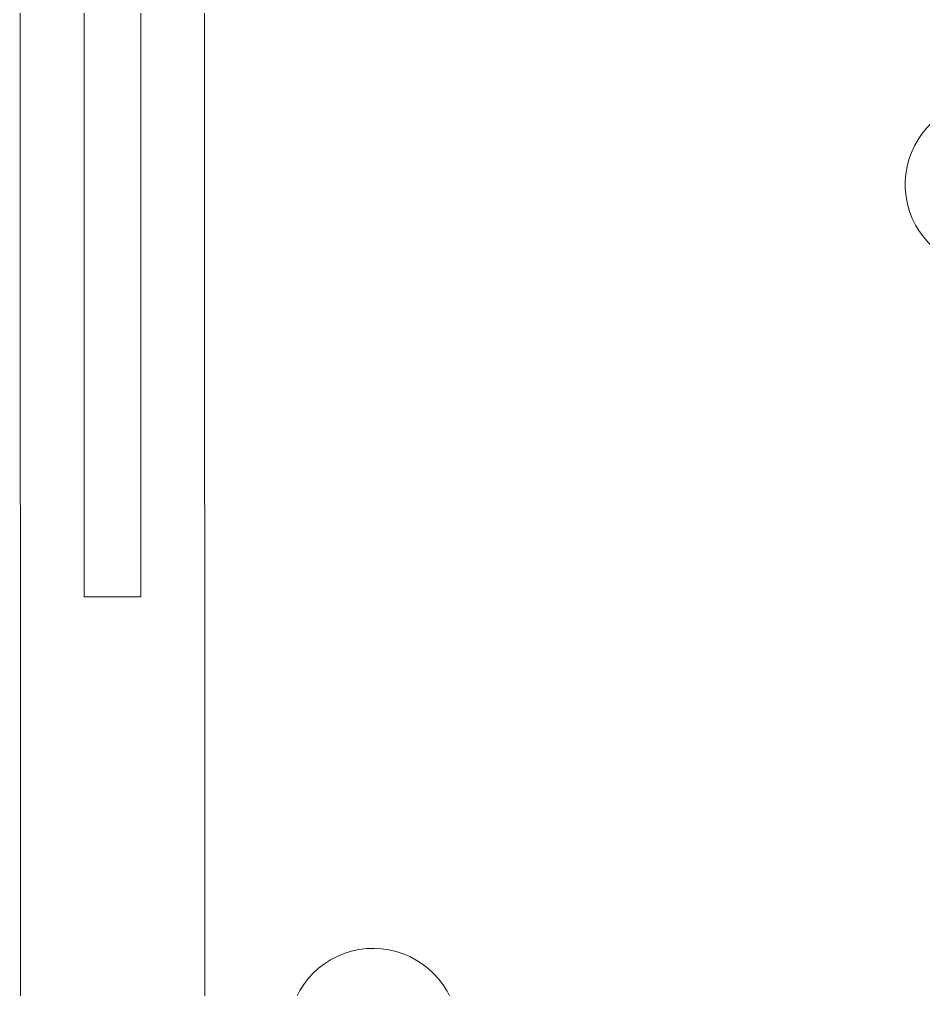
# Model space of a CAD drawing. Header units: metres. Extents: x 75097 to 220695, y -1557923 to -1361206.
# Drawn here: x 153933.2 to 154252.3, y -1411093.1 to -1410750.8 of the extents above; entities that cross this region are included whole.
import ezdxf

# ---------------------------------------------------------------- set-up
doc = ezdxf.new("R2010")
doc.units = ezdxf.units.M
doc.layers.get('0').update_dxf_attribs({"lineweight": 0})
doc.layers.add('A-100 - Copy$0$Medical Equipment and Furniture', color=8, linetype='Continuous', lineweight=0)
doc.layers.add('A-100 - Copy$0$Medical Equipment and Furniture1', color=8, linetype='Continuous', lineweight=5)

# ---------------------------------------------------------------- blocks, each defined once
blk = doc.blocks.new('A-100 - Copy$0$HF16786E-P')
at = {"layer": 'A-100 - Copy$0$Medical Equipment and Furniture1'}
for p, q in [((0, 0.4250000000000114), (-2.140000000000015, 0.4250000000000682)), ((-0.4799999999999898, 0.402499999999975), (-1.659999999999997, 0.4025000000000318)), ((-0.4799999999999613, 0.38250000000005), (-0.4799999999999898, 0.402499999999975)), ((-0.4799999999999613, 0.38250000000005), (-1.659999999999997, 0.38250000000005)), ((-0.2800000000000011, 0.3600000000000136), (-1.860000000000014, 0.3599999999999568))]:
    blk.add_line(p, q, dxfattribs=at)
for points in [[(-0.47999990959363, 0.38250000000005), (-0.4799999204217613, 0.3825000018906621), (-0.4799999310779981, 0.3825000049843652), (-0.4799999413905027, 0.3825000092812729), (-0.4799999513592468, 0.3825000144375394), (-0.4799999606404981, 0.3825000206250593), (-0.4799999690623906, 0.3825000276718811), (-0.4799999764530014, 0.382500035406224), (-0.4799999828123589, 0.3825000436563073), (-0.4799999891717732, 0.3825000550000368), (-0.4799999941561168, 0.3825000666874985), (-0.4799999975936373, 0.3825000787187491), (-0.4799999994842494, 0.3825000907499998), (-0.4799999999998761, 0.3825001031250395), (-0.4799999989686512, 0.3825001153281278), (-0.479999996562384, 0.3825001277031106), (-0.4799999926092369, 0.3825001399062558), (-0.4799999869373721, 0.382500150562521), (-0.4799999809217752, 0.3825001601875329), (-0.4799999738748681, 0.3825001687812914), (-0.4799999663123629, 0.3825001761719022), (-0.4799999577186611, 0.3825001828749919), (-0.4799999480936492, 0.3825001888906172), (-0.4799999374373556, 0.3825001938750461), (-0.47999992592176, 0.3825001983437915), (-0.4799999138904809, 0.3825002005781926), (-0.4799999015154981, 0.3825002012656569), (-0.4799998887967547, 0.3825002005781357), (-0.4799998760780113, 0.3825001983437346), (-0.4799998637030001, 0.382500194734348), (-0.4799998518436439, 0.3825001895781384), (-0.4799998408436466, 0.3825001830468864), (-0.4799998310467686, 0.3825001747968599), (-0.4799998226248761, 0.3825001665468903), (-0.4799998154061313, 0.3825001565781463), (-0.4799998092186399, 0.3825001455781489), (-0.479999804406134, 0.3825001337187359), (-0.4799998007967474, 0.3825001213437531), (-0.4799997987342408, 0.3825001087968758), (-0.4799997982186426, 0.3825000962499985), (-0.479999799421762, 0.3825000842187478), (-0.4799998016561062, 0.3825000742500038), (-0.4799998049217606, 0.3825000646250487), (-0.4799998092186115, 0.3825000553437121), (-0.479999814203012, 0.3825000464062214), (-0.4799998198748767, 0.3825000383281463), (-0.4799998262342626, 0.382500030765641), (-0.4799998331092752, 0.382500024234389), (-0.479999840499886, 0.3825000183906013), (-0.4799998484061234, 0.3825000134062861), (-0.4799998568279875, 0.3825000091094353), (-0.4799998741873992, 0.3825000032656476), (-0.4799998920623807, 0.382500000343839), (-0.47999990959363, 0.38250000000005)], [(-0.4799999926092369, 0.3825000658281397), (-0.4799999950155041, 0.3825000744218983), (-0.4799999969061446, 0.3825000830156569), (-0.479999998109264, 0.3825000916093586), (-0.4799999984530245, 0.382500100203174), (-0.479999998109264, 0.3825001087968758), (-0.4799999969061446, 0.3825001173906344), (-0.4799999948436096, 0.382500125984393), (-0.4799999919217441, 0.3825001345781516), (-0.4799998068123728, 0.3825001354375104), (-0.4799998019998668, 0.3825001182499932), (-0.4799998002811208, 0.3825001008906384), (-0.4799998006248813, 0.3825000922968798), (-0.4799998019998952, 0.3825000835312267), (-0.4799998038905073, 0.3825000747656304), (-0.4799998068123728, 0.3825000658281397), (-0.4799999926092369, 0.3825000658281397)], [(-0.47999990959363, 0.3825000017187676), (-0.479999943968636, 0.3825000122031383), (-0.4799999441405021, 0.3825000142656449), (-0.4799999427655166, 0.3825000159843626), (-0.4799999448280232, 0.3825000171875104), (-0.4799999479217831, 0.3825000170156159), (-0.4799999511874091, 0.3825000170156159), (-0.4799999534217534, 0.3825000183906013), (-0.4799999470623959, 0.3825000182187637), (-0.4799999437967699, 0.3825000183906582), (-0.4799999410467706, 0.3825000195937491), (-0.4799999427655166, 0.3825000228593467), (-0.4799999455155159, 0.3825000249219102), (-0.4799999520467679, 0.3825000266406278), (-0.4799999594373787, 0.3825000271562544), (-0.4799999628748992, 0.3825000275000434), (-0.4799999661405252, 0.3825000281875077), (-0.4799999546248728, 0.3825000281875077), (-0.4799999546248728, 0.3825000299062822), (-0.4799999590936181, 0.3825000333437174), (-0.4799999640780186, 0.3825000355781185), (-0.4799999754217481, 0.382500037296893), (-0.4799999733592699, 0.3825000379843573), (-0.4799999709530027, 0.3825000378125196), (-0.4799999687186585, 0.3825000379844141), (-0.4799999668280179, 0.3825000388437729), (-0.4799999688905245, 0.3825000458906516), (-0.479999975078016, 0.3825000464062782), (-0.4799999816092679, 0.3825000465781159), (-0.4799999793748952, 0.3825000474375315), (-0.479999976796762, 0.3825000474375315), (-0.4799999712967633, 0.3825000474375315), (-0.479999971984256, 0.3825000501875024), (-0.4799999737030021, 0.382500052250009), (-0.4799999786874025, 0.3825000560312901), (-0.4799999877967593, 0.3825000560312901), (-0.4799999865936115, 0.3825000572343811), (-0.4799999848748939, 0.3825000574062756), (-0.4799999810936129, 0.3825000572343811), (-0.4799999805780146, 0.3825000586093665), (-0.4799999810936413, 0.3825000599844088), (-0.479999981781134, 0.3825000615312888), (-0.4799999816092679, 0.3825000630781119), (-0.4799999116561082, 0.3825000630781119), (-0.47999991114051, 0.3825000620469154), (-0.4799999118280027, 0.3825000610156621), (-0.4799999121717633, 0.3825000598125143), (-0.4799999111404816, 0.3825000584375289), (-0.479999812656132, 0.382500058437472), (-0.479999810937386, 0.3825000625624853), (-0.4799998080155206, 0.3825000625625421), (-0.4799998159217296, 0.3825000470937425), (-0.4799999104529888, 0.3825000453750249), (-0.4799999094217355, 0.3825000433125183), (-0.479999907874884, 0.3825000417656383), (-0.4799999058123774, 0.3825000403906529), (-0.4799999042654974, 0.3825000384999839), (-0.4799998482342573, 0.3825000379843573), (-0.4799998233123972, 0.382500037296893), (-0.4799998571717481, 0.3825000367812663), (-0.4799998582030014, 0.3825000360937452), (-0.4799998582030014, 0.3825000347187597), (-0.4799998582030014, 0.3825000331718797), (-0.4799998588905225, 0.3825000314531053), (-0.4799998563123893, 0.3825000293905987), (-0.4799998533905239, 0.3825000283594022), (-0.4799998501248695, 0.3825000280156701), (-0.4799998468592435, 0.3825000280156701), (-0.4799998398123932, 0.3825000287031344), (-0.4799998331092752, 0.3825000281875077), (-0.4799998377498866, 0.3825000269844168), (-0.4799998434217514, 0.3825000269844168), (-0.4799998489217501, 0.3825000269843599), (-0.4799998539061221, 0.382500025781269), (-0.4799998532186294, 0.3825000223437769), (-0.4799998527030027, 0.3825000183906582), (-0.4799998453123919, 0.3825000183906582), (-0.4799998473748985, 0.3825000171875104), (-0.4799998501248979, 0.3825000171875104), (-0.4799998532186294, 0.3825000171875104), (-0.4799998559686287, 0.3825000159844194), (-0.4799998563123609, 0.3825000140937505), (-0.4799998551092699, 0.3825000122031383), (-0.4799998611248952, 0.3825000092812161), (-0.4799998674842527, 0.3825000068750342), (-0.4799998807186228, 0.3825000036094366), (-0.4799998939530212, 0.3825000018906621), (-0.4799999071873629, 0.3825000017187676), (-0.47999990959363, 0.3825000017187676)], [(-0.4799999525623946, 0.3825001381874813), (-0.4799999520467679, 0.3825001405937769), (-0.4799999517030074, 0.3825001431719102), (-0.4799999872811327, 0.382500144031269), (-0.4799999525623946, 0.3825001443750011), (-0.479999950499888, 0.3825001462656132), (-0.4799999499842613, 0.3825001479843877), (-0.479999950499888, 0.3825001497031622), (-0.4799999529061267, 0.3825001497031622), (-0.4799999513592752, 0.3825001517656688), (-0.4799999523905001, 0.3825001534843864), (-0.4799999546249012, 0.3825001536562809), (-0.4799999599530054, 0.3825001534844432), (-0.4799999613280193, 0.3825001517656688), (-0.4799999632186598, 0.3825001503906833), (-0.4799999673436446, 0.3825001472969234), (-0.4799999675155107, 0.3825001488437465), (-0.4799999666561234, 0.3825001500468943), (-0.4799999657967646, 0.3825001512499853), (-0.4799999656248986, 0.3825001529687597), (-0.4799999816092395, 0.3825001534843864), (-0.4799999779998814, 0.382500154000013), (-0.4799999740467342, 0.382500154000013), (-0.4799999661405252, 0.3825001541719075), (-0.4799999635623919, 0.3825001577812372), (-0.4799999611561248, 0.3825001622499826), (-0.4799999639061241, 0.3825001632812928), (-0.4799999675155107, 0.3825001632812359), (-0.4799999754217481, 0.3825001632812928), (-0.4799999410467706, 0.3825001689531291), (-0.4799999417342633, 0.382500167406306), (-0.4799999419061578, 0.382500165171848), (-0.4799999400154888, 0.3825001646562782), (-0.479999937437384, 0.3825001651719049), (-0.479999935890504, 0.382500168609397), (-0.4799999352029829, 0.3825001708437981), (-0.4799999353748774, 0.3825001730781423), (-0.4799999661405252, 0.3825001730781423), (-0.4799999381248767, 0.3825001737656635), (-0.4799999353748774, 0.382500176687472), (-0.4799999364061307, 0.3825001792656053), (-0.4799999369217574, 0.3825001806406476), (-0.4799999369217574, 0.3825001823594221), (-0.4799999546249012, 0.3825001828749919), (-0.4799999494686347, 0.3825001839062452), (-0.479999943968636, 0.3825001839062452), (-0.4799999324529836, 0.3825001840781397), (-0.4799999312498926, 0.3825001857968573), (-0.479999932453012, 0.3825001880312584), (-0.4799999343436241, 0.3825001885468851), (-0.4799999369217574, 0.3825001885469419), (-0.4799999353749058, 0.3825001931874681), (-0.4799999142342699, 0.3825001983437346), (-0.4799999034061102, 0.3825001997187769), (-0.4799998924061413, 0.3825001995469393), (-0.4799998894842474, 0.382500197828108), (-0.4799998860467554, 0.3825001973124813), (-0.4799998826092633, 0.382500196625017), (-0.4799998802030245, 0.3825001938749892), (-0.4799998630155073, 0.3825001926718983), (-0.4799998796873695, 0.3825001914687505), (-0.4799998762498774, 0.3825001880312584), (-0.4799998722967587, 0.3825001856250196), (-0.4799998679998794, 0.3825001842499773), (-0.4799998633592679, 0.382500183562513), (-0.4799998441092441, 0.3825001828749919), (-0.4799998654217461, 0.3825001828749919), (-0.4799998645623589, 0.3825001804687531), (-0.4799998659373728, 0.3825001799531265), (-0.47999986679676, 0.38250017892193), (-0.4799998686873721, 0.382500176687472), (-0.4799998722967302, 0.3825001775468877), (-0.479999873328012, 0.3825001804687531), (-0.4799998760779829, 0.3825001828749919), (-0.4799998779686234, 0.3825001816719009), (-0.4799998774530252, 0.3825001794375567), (-0.4799998762498774, 0.3825001773749932), (-0.4799998741873992, 0.3825001756562756), (-0.4799998716092375, 0.3825001742812901), (-0.4799998429061247, 0.3825001737656635), (-0.4799998331092468, 0.3825001737656635), (-0.4799998681717454, 0.3825001701562769), (-0.4799998686873721, 0.3825001686093401), (-0.4799998676561188, 0.3825001663750527), (-0.4799998654217745, 0.3825001644843837), (-0.4799998233123972, 0.3825001632812359), (-0.4799998637030001, 0.3825001632812359), (-0.4799998657655067, 0.3825001600156384), (-0.4799998678280133, 0.3825001603593705), (-0.4799998704061466, 0.3825001612187293), (-0.4799998704061466, 0.3825001627656093), (-0.4799998762498774, 0.3825001632812359), (-0.4799998826092633, 0.3825001632812359), (-0.4799998841561148, 0.3825001619063073), (-0.4799998858748893, 0.3825001588124906), (-0.4799998841561433, 0.3825001553750553), (-0.4799998171248774, 0.3825001541719075), (-0.4799998681717739, 0.3825001526250276), (-0.4799998654217745, 0.3825001497031053), (-0.4799998666248939, 0.3825001455781489), (-0.479999810937386, 0.3825001443750011), (-0.4799998657655067, 0.3825001428281212), (-0.4799998671405206, 0.3825001407656146), (-0.4799998674842527, 0.3825001381875381), (-0.4799998710936393, 0.3825001381874813), (-0.4799998719529981, 0.3825001404218824), (-0.4799998728123853, 0.3825001431718533), (-0.4799998793436089, 0.38250014368748), (-0.479999886562382, 0.382500144031269), (-0.4799998870780087, 0.3825001381875381), (-0.4799999525623946, 0.3825001381874813)], [(-0.4799999558280206, 0.3825001553750553), (-0.4799999556561261, 0.382500155890682), (-0.47999995548426, 0.3825001562344141), (-0.4799999544530067, 0.3825001567499839), (-0.4799999534217534, 0.3825001570937161), (-0.4799999525623946, 0.3825001576093428), (-0.4799999520467679, 0.3825001570937729), (-0.4799999517030358, 0.3825001565781463), (-0.4799999518748734, 0.3825001558906251), (-0.479999952218634, 0.3825001553749985), (-0.4799999527342607, 0.3825001550312663), (-0.4799999532498589, 0.3825001548594287), (-0.47999995393738, 0.3825001548593718), (-0.4799999546248728, 0.3825001553749985), (-0.4799999558280206, 0.3825001553750553)], [(-0.479999948953008, 0.3825001553749985), (-0.4799999482655153, 0.3825001588125474), (-0.4799999477498886, 0.3825001607031027), (-0.4799999467186069, 0.3825001622500395), (-0.4799999410467422, 0.3825001622499826), (-0.4799999410467706, 0.3825001582968639), (-0.4799999431092488, 0.3825001584687584), (-0.4799999446561287, 0.3825001570937729), (-0.4799999463748748, 0.382500155546893), (-0.479999948953008, 0.3825001553749985)], [(-0.4799999381248767, 0.3825001455781489), (-0.4799999377811446, 0.3825001483281198), (-0.4799999362342646, 0.3825001514218798), (-0.4799999336561598, 0.3825001524531331), (-0.4799999305623999, 0.3825001524531331), (-0.4799999238592534, 0.3825001526249707), (-0.4799999297029842, 0.3825001478124932), (-0.4799999333123992, 0.3825001459218811), (-0.479999937437384, 0.3825001455781489), (-0.4799999381248767, 0.3825001455781489)], [(-0.4799999345155186, 0.3825001553749985), (-0.4799999334842369, 0.3825001581250262), (-0.4799999317655192, 0.3825001612187862), (-0.4799999269530133, 0.382500162078145), (-0.4799999219686413, 0.382500162078145), (-0.4799999116561082, 0.3825001622499826), (-0.4799999113123761, 0.3825001603594274), (-0.4799999121717349, 0.3825001584688152), (-0.4799999152655232, 0.3825001553749985), (-0.4799999345155186, 0.3825001553749985)], [(-0.47999992437488, 0.3825001747969168), (-0.4799999238592534, 0.3825001756562187), (-0.4799999224842395, 0.3825001758281132), (-0.479999921109254, 0.3825001761719022), (-0.4799999202498952, 0.3825001775468877), (-0.4799999231717607, 0.3825001784062465), (-0.4799999260936261, 0.3825001778906767), (-0.4799999290155199, 0.3825001772031555), (-0.479999932453012, 0.3825001772031555), (-0.4799999329686386, 0.3825001804687531), (-0.4799999295311466, 0.3825001813281119), (-0.4799999255779994, 0.3825001809843798), (-0.4799999173280298, 0.3825001804687531), (-0.4799999161249104, 0.3825001784063033), (-0.4799999116561366, 0.3825001777187254), (-0.4799999090780034, 0.3825001772030987), (-0.4799999066717362, 0.3825001754843811), (-0.47999992437488, 0.3825001747969168)], [(-0.4799999284998648, 0.382500165515637), (-0.4799999266092527, 0.3825001677500381), (-0.4799999247186406, 0.3825001718749945), (-0.4799999087342712, 0.3825001718750514), (-0.4799999083904822, 0.3825001692968613), (-0.4799999099373906, 0.3825001662031013), (-0.4799999070155252, 0.3825001656875315), (-0.4799999083905107, 0.3825001653437425), (-0.4799999185311208, 0.3825001651719049), (-0.4799999284998648, 0.382500165515637)], [(-0.4799999152655232, 0.3825001455781489), (-0.4799999140623754, 0.3825001497031053), (-0.4799999109686439, 0.3825001500468943), (-0.4799999075311234, 0.382500150218732), (-0.4799999071873913, 0.3825001460937756), (-0.4799999109686439, 0.3825001455781489), (-0.4799999152655232, 0.3825001455781489)], [(-0.4799999104530173, 0.3825000482968903), (-0.4799999099373622, 0.3825000551718745), (-0.4799998154061313, 0.3825000556875011), (-0.4799998154061313, 0.3825000539687835), (-0.4799998160936525, 0.3825000520781145), (-0.479999817640504, 0.3825000482968903), (-0.4799999104530173, 0.3825000482968903)], [(-0.4799998939530212, 0.3825000326563099), (-0.4799998972186472, 0.3825000336875064), (-0.4799998991092309, 0.3825000342031331), (-0.4799999009998714, 0.3825000350624919), (-0.4799998956717673, 0.3825000360937452), (-0.4799998896561419, 0.382500036093802), (-0.4799998772811307, 0.3825000360937452), (-0.4799998784842501, 0.3825000343749707), (-0.4799998820936366, 0.3825000335156119), (-0.4799998858748609, 0.3825000333437174), (-0.4799998899998741, 0.3825000333437174), (-0.4799998939530212, 0.3825000326563099)], [(-0.4799998924061413, 0.3825001701562769), (-0.4799998944686479, 0.3825001718749945), (-0.4799998937811267, 0.3825001718749945), (-0.4799998927498734, 0.3825001718749945), (-0.4799998922342752, 0.3825001718750514), (-0.4799998917186485, 0.3825001715312624), (-0.4799998915467825, 0.3825001710156357), (-0.4799998915467825, 0.3825001701562769), (-0.4799998924061413, 0.3825001701562769)], [(-0.4799998870780087, 0.3825001455781489), (-0.4799998851873681, 0.3825001483281198), (-0.4799998838123827, 0.3825001517656119), (-0.4799998796873979, 0.3825001522812386), (-0.4799998752186241, 0.3825001526249707), (-0.4799998752186241, 0.3825001455780921), (-0.479999886562382, 0.3825001455781489), (-0.4799998870780087, 0.3825001455781489)]]:
    blk.add_lwpolyline(points, dxfattribs=at)
for points in [[(-0.4799999289571986, 0.3825001174589033), (-0.4799999289255368, 0.3825001178227581), (-0.4799999288306367, 0.3825001181706966), (-0.4799999286724415, 0.3825001185028896), (-0.4799999284510079, 0.3825001187876182), (-0.4799999281820817, 0.382500119040742), (-0.4799999278657197, 0.382500119230599), (-0.4799999275335267, 0.3825001193570756), (-0.4799999271697004, 0.3825001194995252), (-0.4799999268375075, 0.3825001196893254), (-0.4799999265527788, 0.3825001199423923), (-0.4799999263154859, 0.3825001202429803), (-0.4799999261256858, 0.3825001205751732), (-0.4799999259991523, 0.3825001209389711), (-0.4799999259358572, 0.3825001213186283), (-0.4799999259516881, 0.3825001216982287), (-0.4799999260307573, 0.3825001220778859), (-0.47999992617315, 0.3825001224258813), (-0.4799999263629786, 0.3825001227580742), (-0.4799999266160455, 0.3825001230428029), (-0.4799999269166051, 0.3825001232800673), (-0.4799999272646289, 0.3825001234541219), (-0.4799999276284268, 0.3825001235806553), (-0.479999928008084, 0.3825001236280627), (-0.4799999379737585, 0.3825001236281196), (-0.4799999383059514, 0.3825001236123171), (-0.4799999386223135, 0.3825001235331911), (-0.4799999389228446, 0.3825001233908552), (-0.4799999391917709, 0.3825001232168574), (-0.4799999394448662, 0.3825001229953386), (-0.4799999396346948, 0.3825001227264693), (-0.47999993979289, 0.3825001224259381), (-0.4799999398877901, 0.3825001221095476), (-0.4799999399194235, 0.3825001217773547), (-0.479999939903621, 0.3825001214451618), (-0.4799999398403543, 0.3825001211287713), (-0.4799999397137924, 0.3825001208282401), (-0.4799999395397663, 0.3825001205434546), (-0.4799999393183327, 0.3825001203061902), (-0.4799999390494349, 0.3825001201005875), (-0.4799999387646778, 0.3825001199423923), (-0.4799999384483158, 0.3825001198316613), (-0.4799999379895894, 0.382500119705071), (-0.4799999375624679, 0.3825001195310733), (-0.4799999371512058, 0.3825001192780633), (-0.4799999367873795, 0.3825001189932777), (-0.4799999364551866, 0.3825001186610848), (-0.4799999361704295, 0.3825001182814276), (-0.4799999359489959, 0.3825001178701655), (-0.4799999357749698, 0.382500117443044), (-0.4799999356484079, 0.3825001169843745), (-0.4799999356010005, 0.3825001165097319), (-0.4799999346518575, 0.3825000970530255), (-0.4799999345727883, 0.3825000957559155), (-0.4799999345411265, 0.3825000944429462), (-0.4799999345727883, 0.3825000931458362), (-0.4799999346518575, 0.3825000918328669), (-0.4799999347309836, 0.3825000909786809), (-0.479999934889122, 0.3825000901402973), (-0.4799999350947814, 0.3825000893019137), (-0.4799999353479052, 0.3825000884793326), (-0.4799999356642672, 0.3825000876726676), (-0.4799999360280651, 0.3825000868974939), (-0.4799999364551581, 0.3825000861382364), (-0.479999936913913, 0.3825000854105269), (-0.4799999374359345, 0.3825000847303954), (-0.479999937989561, 0.3825000840659527), (-0.479999938606511, 0.3825000834490879), (-0.4799999392392351, 0.3825000828796306), (-0.4799999399194235, 0.3825000823575806), (-0.4799999406312736, 0.3825000818671924), (-0.4799999413905311, 0.3825000814401278), (-0.4799999421498455, 0.3825000810604706), (-0.4799999429565958, 0.3825000807282777), (-0.479999943763346, 0.382500080443549), (-0.4799999446017296, 0.382500080222087), (-0.4799999454400847, 0.3825000800639486), (-0.4799999463101017, 0.3825000799532177), (-0.4799999471643162, 0.3825000799057534), (-0.4799999480185306, 0.3825000799056966), (-0.4799999488885476, 0.3825000799847658), (-0.4799999498692671, 0.3825000801430178), (-0.4799999508341841, 0.382500080364423), (-0.4799999517833271, 0.3825000806492085), (-0.4799999527166392, 0.3825000809972039), (-0.479999953634092, 0.382500081408466), (-0.479999954282647, 0.382500081740659), (-0.4799999548837661, 0.3825000821361186), (-0.479999955469026, 0.3825000825790426), (-0.4799999560068784, 0.3825000830694307), (-0.4799999564814357, 0.3825000836072263), (-0.4799999569243312, 0.382500084192543), (-0.4799999573039599, 0.3825000848094646), (-0.4799999576361529, 0.3825000854738505), (-0.4799999579050791, 0.3825000861540389), (-0.4799999582847363, 0.3825000873720796), (-0.4799999586169292, 0.3825000886059229), (-0.479999958885827, 0.3825000898714279), (-0.479999959107289, 0.3825000911368761), (-0.4799999592654842, 0.3825000924023243), (-0.4799999593762152, 0.3825000936836886), (-0.4799999594078486, 0.3825000949649393), (-0.4799999593920177, 0.3825000962462468), (-0.4799999593287509, 0.3825000975275543), (-0.4799999579050791, 0.3825001169843176), (-0.479999957810179, 0.3825001173798341), (-0.4799999576677862, 0.382500117743632), (-0.4799999574779861, 0.3825001180916274), (-0.4799999572407216, 0.3825001184080179), (-0.479999956955993, 0.3825001186927466), (-0.4799999566396025, 0.382500118930011), (-0.4799999562915787, 0.3825001191356705), (-0.4799999559119499, 0.3825001192780064), (-0.4799999555322927, 0.3825001193571325), (-0.4799999552001282, 0.3825001195153277), (-0.4799999549153995, 0.3825001197051279), (-0.4799999546464733, 0.3825001199423923), (-0.4799999544408138, 0.382500120227121), (-0.4799999542668445, 0.3825001205276521), (-0.4799999541402826, 0.3825001208599019), (-0.4799999540769875, 0.3825001212078405), (-0.4799999540770159, 0.3825001215716952), (-0.4799999541244517, 0.3825001219197475), (-0.4799999542193802, 0.3825001222518836), (-0.4799999543775471, 0.382500122568274), (-0.4799999545831781, 0.3825001228530027), (-0.4799999548363019, 0.3825001231061265), (-0.4799999551210306, 0.3825001233117291), (-0.4799999554373926, 0.3825001234857837), (-0.4799999557695571, 0.3825001235806553), (-0.4799999561176094, 0.3825001236439221), (-0.4799999564814357, 0.3825001236280627), (-0.4799999711926546, 0.3825001236281196), (-0.4799999715723118, 0.3825001235806553), (-0.4799999719361097, 0.3825001234699243), (-0.4799999722683026, 0.3825001233117291), (-0.4799999725846646, 0.382500123090324), (-0.4799999728535624, 0.3825001228372003), (-0.4799999730908553, 0.3825001225366123), (-0.4799999732648814, 0.3825001222044762), (-0.4799999733914149, 0.3825001218406214), (-0.4799999734546816, 0.3825001214610211), (-0.4799999734705125, 0.3825001210813639), (-0.4799999734230482, 0.3825001207016498), (-0.4799999733123173, 0.382500120337852), (-0.4799999731382911, 0.382500120005659), (-0.4799999729326601, 0.3825001196892686), (-0.4799999726637623, 0.3825001194203992), (-0.4799999723632027, 0.3825001191831348), (-0.4799999720152073, 0.3825001190090802), (-0.4799999716672119, 0.3825001188825468), (-0.4799999713349905, 0.3825001187243515), (-0.4799999710186285, 0.382500118518692), (-0.4799999707655616, 0.3825001182498227), (-0.4799999705440712, 0.3825001179492347), (-0.4799999703700735, 0.3825001176170417), (-0.4799999702751734, 0.3825001172532438), (-0.4799999702277091, 0.382500116889446), (-0.47999997024354, 0.3825001165097888), (-0.4799999711926546, 0.3825000970529686), (-0.4799999713033571, 0.3825000956926488), (-0.4799999713350189, 0.3825000943164127), (-0.479999971319188, 0.3825000929401767), (-0.4799999712242595, 0.3825000915639407), (-0.4799999710819236, 0.3825000901877615), (-0.4799999708604616, 0.3825000888273848), (-0.479999970575733, 0.3825000874827538), (-0.47999997024354, 0.3825000861540389), (-0.4799999699429804, 0.3825000852839935), (-0.479999969594985, 0.3825000844456667), (-0.4799999691994969, 0.3825000836388881), (-0.4799999687407706, 0.3825000828479688), (-0.4799999682345515, 0.3825000821045137), (-0.479999967680925, 0.3825000813768611), (-0.4799999670798059, 0.3825000807124752), (-0.4799999664312793, 0.3825000800638918), (-0.4799999657510909, 0.382500079478632), (-0.4799999650234383, 0.3825000789249771), (-0.4799999642641239, 0.3825000784345889), (-0.4799999634731762, 0.3825000779917218), (-0.4799999626506519, 0.3825000776120646), (-0.4799999611636849, 0.3825000770109455), (-0.4799999596767748, 0.3825000764888955), (-0.4799999581423435, 0.3825000760301691), (-0.4799999566079691, 0.3825000756347094), (-0.4799999550577638, 0.3825000753183758), (-0.4799999534916992, 0.3825000750494496), (-0.4799999519098606, 0.3825000748595926), (-0.4799999503279935, 0.3825000747330591), (-0.4799999487461548, 0.3825000746697924), (-0.4799999471485137, 0.3825000746855949), (-0.4799999455666466, 0.3825000747647209), (-0.4799999443644083, 0.3825000749229162), (-0.4799999431780293, 0.3825000751443213), (-0.4799999420074812, 0.3825000754291068), (-0.4799999408527356, 0.3825000757770454), (-0.4799999397137924, 0.3825000761725619), (-0.4799999385906801, 0.3825000766154858), (-0.4799999374992012, 0.3825000771374789), (-0.4799999365500867, 0.3825000775962621), (-0.4799999356326055, 0.3825000781340009), (-0.479999934746786, 0.3825000787193176), (-0.4799999339084025, 0.382500079367901), (-0.4799999331174831, 0.3825000800639486), (-0.4799999323581687, 0.3825000808073469), (-0.4799999316621779, 0.3825000816141255), (-0.4799999310136229, 0.3825000824525091), (-0.4799999304283347, 0.3825000833225545), (-0.4799999299063131, 0.3825000842558097), (-0.4799999294000941, 0.382500085268191), (-0.4799999289730295, 0.3825000863122341), (-0.4799999285775698, 0.3825000873720796), (-0.4799999282611793, 0.3825000884477276), (-0.4799999279922815, 0.3825000895391781), (-0.4799999277708196, 0.3825000906622904), (-0.4799999276284268, 0.382500091769657), (-0.4799999275335267, 0.3825000929085149), (-0.4799999275018934, 0.3825000940316841), (-0.4799999275335267, 0.3825000951547963)], [(-0.4799998715359948, 0.3825001169843176), (-0.4799998715043614, 0.3825001173481155), (-0.4799998714094329, 0.3825001176961678), (-0.4799998712512377, 0.3825001180283607), (-0.4799998710298041, 0.3825001183130894), (-0.4799998707608495, 0.3825001185662131), (-0.4799998704445159, 0.3825001187559565), (-0.4799998701123229, 0.3825001188825468), (-0.4799998697484682, 0.3825001190090802), (-0.4799998694004728, 0.3825001191831348), (-0.4799998690841107, 0.3825001194045399), (-0.4799998688151845, 0.3825001196734661), (-0.4799998685937226, 0.3825001199898566), (-0.4799998684197249, 0.382500120337852), (-0.4799998682931914, 0.3825001207017067), (-0.4799998682457272, 0.382500121081307), (-0.4799998682457272, 0.3825001214767667), (-0.4799998683247964, 0.3825001218564807), (-0.4799998684513866, 0.3825001222202218), (-0.4799998686411868, 0.3825001225524716), (-0.4799998688784797, 0.3825001228530027), (-0.4799998691632084, 0.3825001231219289), (-0.4799998694795704, 0.3825001233275884), (-0.4799998698275658, 0.3825001234857837), (-0.479999870207223, 0.3825001235964578), (-0.4799998705868802, 0.3825001236281196), (-0.4799998848235418, 0.3825001236281196), (-0.4799998851557348, 0.3825001236122603), (-0.4799998854720968, 0.3825001235332479), (-0.4799998857726564, 0.3825001233908552), (-0.4799998860415542, 0.3825001232168006), (-0.4799998862946495, 0.3825001229953386), (-0.4799998864844781, 0.3825001227264693), (-0.4799998866426733, 0.3825001224258813), (-0.4799998867375734, 0.3825001221094908), (-0.4799998867692068, 0.3825001217773547), (-0.4799998867534043, 0.3825001214451049), (-0.4799998866901376, 0.3825001211287713), (-0.4799998865635757, 0.3825001208282401), (-0.4799998863895496, 0.3825001205435115), (-0.4799998861680876, 0.382500120306247), (-0.4799998858991898, 0.3825001201005875), (-0.4799998856144612, 0.3825001199423923), (-0.4799998852980991, 0.3825001198316613), (-0.4799998849500753, 0.3825001197367328), (-0.4799998846178823, 0.3825001195785944), (-0.4799998843173512, 0.3825001193729349), (-0.479999884048425, 0.3825001191198112), (-0.4799998838111605, 0.3825001188350825), (-0.4799998836371628, 0.3825001185187489), (-0.4799998834947985, 0.3825001181864991), (-0.4799998834156725, 0.3825001178227012), (-0.47999988339987, 0.3825001174589033), (-0.47999988339987, 0.3825001046458851), (-0.4799999042803051, 0.3825001046458851), (-0.4799999042803051, 0.3825001174589033), (-0.4799999042486718, 0.3825001178227012), (-0.4799999041854051, 0.3825001181865559), (-0.4799999040430407, 0.3825001185345513), (-0.479999903869043, 0.382500118850885), (-0.4799999036317502, 0.3825001191356137), (-0.4799999033628524, 0.3825001193729349), (-0.4799999030622644, 0.3825001195785944), (-0.4799999027300998, 0.3825001197367328), (-0.4799999023821044, 0.3825001198316613), (-0.479999902065714, 0.3825001199423923), (-0.4799999017651828, 0.3825001200847851), (-0.4799999014962566, 0.3825001202903877), (-0.4799999012747662, 0.3825001205434546), (-0.479999901084966, 0.3825001208123808), (-0.4799999009584326, 0.3825001211287713), (-0.479999900879335, 0.3825001214451618), (-0.4799999008635041, 0.3825001217772979), (-0.4799999009109683, 0.3825001221095476), (-0.4799999010058968, 0.3825001224417406), (-0.4799999011640637, 0.3825001227264693), (-0.4799999013538923, 0.3825001229953955), (-0.4799999016069876, 0.3825001232326599), (-0.4799999018917163, 0.3825001234066576), (-0.4799999021922758, 0.3825001235332479), (-0.4799999025244688, 0.3825001236122603), (-0.4799999028566617, 0.3825001236281196), (-0.4799999175678806, 0.3825001236280627), (-0.4799999178842427, 0.3825001236123171), (-0.4799999182006047, 0.3825001235173886), (-0.4799999185011359, 0.3825001233908552), (-0.4799999187700905, 0.3825001232009981), (-0.4799999190073549, 0.3825001229795362), (-0.479999919212986, 0.3825001227106668), (-0.4799999193553504, 0.3825001224259381), (-0.4799999194502789, 0.3825001221095476), (-0.4799999194819122, 0.3825001217773547), (-0.4799999194660813, 0.3825001214609642), (-0.4799999194028146, 0.3825001211287713), (-0.4799999192762812, 0.3825001208282401), (-0.479999919102255, 0.3825001205593139), (-0.479999918896624, 0.3825001203061902), (-0.4799999186276978, 0.3825001201005875), (-0.4799999183429691, 0.3825001199423923), (-0.4799999180424379, 0.3825001198317182), (-0.4799999177102166, 0.3825001196734661), (-0.479999917409657, 0.382500119452061), (-0.4799999171407592, 0.3825001191988804), (-0.4799999169193256, 0.3825001188983492), (-0.4799999167611304, 0.3825001185662131), (-0.4799999166503994, 0.3825001182023584), (-0.4799999166029352, 0.3825001178385605), (-0.4799999166187661, 0.3825001174589033), (-0.4799999166187661, 0.3825000828321663), (-0.4799999165871327, 0.3825000824525091), (-0.479999916634597, 0.3825000820728519), (-0.479999916729497, 0.3825000817248565), (-0.4799999169034947, 0.3825000813768611), (-0.4799999171249567, 0.3825000810762731), (-0.4799999173938545, 0.3825000808231493), (-0.4799999176944141, 0.3825000806017442), (-0.4799999180424095, 0.3825000804593515), (-0.4799999184062358, 0.3825000803486205), (-0.4799999187384287, 0.3825000801746796), (-0.4799999190389883, 0.3825000799531608), (-0.4799999192921121, 0.3825000796842346), (-0.4799999194977147, 0.382500079367901), (-0.4799999196559099, 0.3825000790199056), (-0.4799999197350076, 0.3825000786560508), (-0.4799999197666125, 0.3825000782921961), (-0.4799999197191767, 0.3825000779125958), (-0.4799999196242482, 0.3825000775487979), (-0.4799999194502504, 0.382500077216605), (-0.4799999192288169, 0.382500076916017), (-0.4799999189598907, 0.3825000766629501), (-0.4799999186435002, 0.3825000764414312), (-0.4799999182955332, 0.3825000762991522), (-0.4799999179317069, 0.3825000762042237), (-0.4799999175678806, 0.3825000761883643), (-0.479999903331219, 0.3825000761883643), (-0.4799999029515334, 0.3825000762200261), (-0.4799999026035664, 0.3825000762990953), (-0.4799999022555426, 0.3825000764572906), (-0.479999901954983, 0.3825000766628932), (-0.4799999016860852, 0.3825000769318194), (-0.4799999014646232, 0.3825000772324074), (-0.479999901306428, 0.3825000775645435), (-0.479999901195697, 0.3825000779125958), (-0.4799999011640637, 0.382500078292253), (-0.4799999011798946, 0.3825000786560508), (-0.4799999012747946, 0.3825000790198487), (-0.479999901417159, 0.382500079367901), (-0.4799999016228185, 0.3825000796684321), (-0.4799999018759138, 0.3825000799531608), (-0.4799999021606425, 0.3825000801746228), (-0.4799999024928354, 0.382500080332818), (-0.4799999028566333, 0.3825000804594083), (-0.4799999031572213, 0.38250008055428), (-0.4799999034419216, 0.3825000807124752), (-0.4799999036950169, 0.3825000809022754), (-0.4799999039006764, 0.3825000811553423), (-0.4799999040746741, 0.3825000814242685), (-0.4799999041854051, 0.3825000817248565), (-0.4799999042645027, 0.3825000820253877), (-0.4799999042803051, 0.3825000823575806), (-0.4799999042803051, 0.3825000989511977), (-0.47999988339987, 0.3825000989511977), (-0.47999988339987, 0.3825000823575806), (-0.4799998834156725, 0.3825000819937827), (-0.4799998834947985, 0.382500081629928), (-0.4799998836371628, 0.3825000812977351), (-0.4799998838111605, 0.3825000809814014), (-0.479999884048425, 0.3825000806966727), (-0.4799998843173512, 0.382500080443549), (-0.4799998846178823, 0.3825000802379463), (-0.4799998849500753, 0.3825000800797511), (-0.4799998852980991, 0.3825000799848226), (-0.4799998856144612, 0.3825000798740916), (-0.4799998858991898, 0.3825000797159532), (-0.4799998861681161, 0.3825000795260962), (-0.4799998863895496, 0.3825000792729725), (-0.4799998865794066, 0.3825000789883006), (-0.4799998867059401, 0.3825000786877126), (-0.4799998867692068, 0.3825000783555197), (-0.4799998867850377, 0.3825000780233268), (-0.4799998867534043, 0.3825000777069363), (-0.4799998866584758, 0.3825000773747433), (-0.4799998865002806, 0.3825000770900147), (-0.4799998862946495, 0.3825000768210884), (-0.4799998860573851, 0.3825000765996265), (-0.4799998857726564, 0.3825000764098263), (-0.4799998854720968, 0.3825000762832929), (-0.4799998851557348, 0.3825000762041668), (-0.4799998848235418, 0.3825000761884212), (-0.4799998705868802, 0.3825000761883643), (-0.4799998702388564, 0.3825000762199693), (-0.4799998699224659, 0.3825000763307571), (-0.4799998696219347, 0.3825000764889523), (-0.479999869353037, 0.382500076694555), (-0.479999869131575, 0.3825000769476219), (-0.4799998689417464, 0.3825000772323506), (-0.4799998688151845, 0.3825000775487979), (-0.4799998687519178, 0.3825000778809908), (-0.4799998687361153, 0.3825000782131269), (-0.4799998687835512, 0.3825000785611792), (-0.4799998688784797, 0.3825000788775128), (-0.4799998690366465, 0.3825000791781008), (-0.4799998692581084, 0.3825000794469702), (-0.4799998695112038, 0.3825000796684321), (-0.4799998697959609, 0.3825000798582323), (-0.4799998701123229, 0.3825000799848226), (-0.479999870428685, 0.3825000801588203), (-0.4799998707292445, 0.3825000803802823), (-0.4799998709823399, 0.382500080633406), (-0.4799998711879709, 0.3825000809339372), (-0.4799998713619686, 0.3825000812661301), (-0.4799998714726996, 0.3825000816141255), (-0.4799998715359663, 0.3825000819779234), (-0.4799998715359948, 0.3825000823575806)], [(-0.4799998292056387, 0.3825001223152071), (-0.4799998305818178, 0.3825001228372003), (-0.4799998319580538, 0.3825001232959266), (-0.4799998333658948, 0.3825001236913863), (-0.4799998347895666, 0.3825001240235792), (-0.4799998362290694, 0.3825001243083079), (-0.4799998376685437, 0.3825001245139674), (-0.4799998391238205, 0.3825001246563033), (-0.4799998405791541, 0.3825001247354294), (-0.4799998420344309, 0.3825001247512319), (-0.479999843505567, 0.3825001247037676), (-0.4799998449608722, 0.3825001245772341), (-0.4799998460523511, 0.3825001244665032), (-0.4799998471280276, 0.3825001242925055), (-0.4799998481878447, 0.3825001240393817), (-0.4799998492476902, 0.3825001237388506), (-0.4799998502759024, 0.3825001233908552), (-0.4799998512882837, 0.3825001229795362), (-0.4799998522848341, 0.3825001225050073), (-0.4799998532339487, 0.3825001219671549), (-0.4799998541672323, 0.3825001213976975), (-0.4799998550688827, 0.3825001207649734), (-0.4799998559230971, 0.3825001200847851), (-0.4799998567298474, 0.3825001193570756), (-0.4799998575049358, 0.3825001185820156), (-0.4799998582484193, 0.3825001177594345), (-0.4799998589286361, 0.3825001169051916), (-0.4799998595613602, 0.3825001160194006), (-0.4799998601466484, 0.3825001150860885), (-0.4799998605421081, 0.3825001142635642), (-0.479999860874301, 0.3825001134251238), (-0.4799998611432272, 0.3825001125393328), (-0.4799998613646608, 0.3825001116535418), (-0.4799998615070251, 0.3825001107518347), (-0.4799998615703203, 0.3825001098343819), (-0.4799998615861227, 0.3825001089327316), (-0.479999861522856, 0.3825001080152219), (-0.479999861412125, 0.3825001071135716), (-0.4799998612222964, 0.3825001062119213), (-0.4799998609533702, 0.3825001053419328), (-0.4799998606370366, 0.3825001044876899), (-0.4799998602573794, 0.3825001036493063), (-0.4799998598302579, 0.3825001028425845), (-0.4799998593240673, 0.3825001020832701), (-0.4799998587704408, 0.3825001013556744), (-0.4799998581693217, 0.3825001006596267), (-0.4799998575207667, 0.3825001000269026), (-0.4799998568247759, 0.3825000994257834), (-0.4799998560021947, 0.3825000987455951), (-0.4799998551321778, 0.3825000980970117), (-0.47999985424633, 0.3825000975117518), (-0.4799998533130463, 0.3825000969739563), (-0.4799998523481293, 0.3825000964993706), (-0.4799998513673813, 0.382500096072306), (-0.479999850355, 0.3825000957084512), (-0.4799998493267879, 0.3825000954078632), (-0.4799998482827732, 0.3825000951547395), (-0.4799998387916276, 0.3825000937311529), (-0.4799998380482009, 0.3825000935729008), (-0.4799998373363508, 0.3825000933356364), (-0.4799998366245006, 0.382500093066767), (-0.4799998359601148, 0.3825000927187716), (-0.4799998353115882, 0.3825000923391144), (-0.4799998346946666, 0.3825000918961905), (-0.4799998341093499, 0.3825000914216048), (-0.4799998335715259, 0.3825000908838092), (-0.4799998331918971, 0.3825000904566878), (-0.4799998328597042, 0.3825000899821021), (-0.4799998325907779, 0.3825000894759114), (-0.4799998323693444, 0.3825000889539183), (-0.4799998321953183, 0.3825000884002634), (-0.4799998320845873, 0.382500087830806), (-0.4799998320213206, 0.3825000872612918), (-0.4799998320371515, 0.3825000866918913), (-0.4799998321004182, 0.3825000861224339), (-0.4799998322111492, 0.3825000855529197), (-0.4799998324009493, 0.3825000849992648), (-0.4799998326382422, 0.3825000844772717), (-0.4799998329229993, 0.3825000839869404), (-0.4799998332551638, 0.3825000835123546), (-0.4799998336347926, 0.3825000830852332), (-0.479999834061914, 0.3825000826897735), (-0.4799998345206689, 0.3825000823575806), (-0.479999835248293, 0.3825000818830517), (-0.4799998360234099, 0.3825000814875921), (-0.4799998368143292, 0.3825000811237942), (-0.4799998376210795, 0.3825000808232062), (-0.479999838459463, 0.3825000805700824), (-0.4799998392978466, 0.3825000803802823), (-0.4799998401678636, 0.3825000802537488), (-0.479999841022078, 0.3825000801746228), (-0.479999841892095, 0.3825000801588203), (-0.4799998427621119, 0.3825000801904821), (-0.4799998436321289, 0.3825000803012131), (-0.4799998444863149, 0.3825000804594083), (-0.479999845451232, 0.382500080665011), (-0.4799998463845441, 0.3825000809181347), (-0.4799998473178277, 0.3825000812503276), (-0.4799998482352805, 0.382500081629928), (-0.4799998491053259, 0.3825000820570494), (-0.4799998499595404, 0.3825000825474376), (-0.4799998507820646, 0.3825000830852332), (-0.4799998515730124, 0.3825000836863524), (-0.4799998523164959, 0.3825000843190764), (-0.4799998530283176, 0.3825000849992648), (-0.4799998536927035, 0.3825000857269174), (-0.4799998543096251, 0.3825000864862318), (-0.4799998548790825, 0.3825000872930104), (-0.479999855401104, 0.3825000881313372), (-0.4799998558756613, 0.3825000889855232), (-0.4799998560338281, 0.3825000892861112), (-0.4799998562553185, 0.3825000895550374), (-0.4799998565242163, 0.3825000897764426), (-0.4799998568247759, 0.3825000899346946), (-0.4799998572676714, 0.3825000901244948), (-0.4799998577263977, 0.3825000902510283), (-0.479999858185181, 0.382500090314295), (-0.4799998586755123, 0.3825000903300975), (-0.479999859150098, 0.3825000902826332), (-0.4799998596088244, 0.3825000901719022), (-0.4799998600517199, 0.3825000900137638), (-0.4799998604788129, 0.382500089792245), (-0.479999860874301, 0.3825000895233757), (-0.4799998612381273, 0.3825000892228445), (-0.4799998615544894, 0.3825000888589898), (-0.4799998618234156, 0.382500088463587), (-0.4799998620448775, 0.3825000880364655), (-0.479999862171411, 0.3825000875776823), (-0.4799998622505086, 0.3825000871031534), (-0.4799998622505086, 0.3825000866128221), (-0.479999862171411, 0.3825000861382364), (-0.4799998620448491, 0.38250008567951), (-0.4799998616652204, 0.3825000848252671), (-0.4799998612381273, 0.3825000840027428), (-0.4799998607477676, 0.3825000832118235), (-0.4799998601941127, 0.3825000824683116), (-0.4799998595771626, 0.3825000817723208), (-0.4799998589286076, 0.3825000811079349), (-0.4799998582167859, 0.3825000805068157), (-0.4799998574733308, 0.3825000799532177), (-0.479999856698214, 0.3825000794628295), (-0.4799998558756329, 0.382500079035708), (-0.4799998546260156, 0.382500078371379), (-0.4799998533605105, 0.3825000777702598), (-0.4799998520634006, 0.3825000772324074), (-0.4799998507504313, 0.3825000767578786), (-0.4799998494216879, 0.3825000763307571), (-0.4799998480613112, 0.3825000759669024), (-0.4799998466850752, 0.3825000756821737), (-0.4799998453088676, 0.3825000754449093), (-0.4799998439168576, 0.3825000752709116), (-0.4799998425090166, 0.3825000751601806), (-0.4799998411169497, 0.3825000751285188), (-0.4799998397091088, 0.3825000751443781), (-0.4799998383170703, 0.3825000752392498), (-0.4799998372572531, 0.3825000753816425), (-0.4799998362132101, 0.3825000755714427), (-0.4799998351692238, 0.3825000758403689), (-0.4799998341568426, 0.3825000761567026), (-0.4799998331602637, 0.3825000765205573), (-0.4799998321795158, 0.3825000769476787), (-0.4799998312304012, 0.3825000774222076), (-0.4799998302970891, 0.38250007796006), (-0.4799998294112697, 0.3825000785453199), (-0.4799998285412528, 0.3825000791622415), (-0.4799998277187001, 0.3825000798424867), (-0.4799998269277523, 0.38250008055428), (-0.4799998261842688, 0.3825000813135944), (-0.4799998254724755, 0.3825000821203162), (-0.4799998248238921, 0.3825000829586997), (-0.4799998242069705, 0.3825000838286883), (-0.4799998236375131, 0.3825000847303954), (-0.4799998231312941, 0.38250008567951), (-0.4799998227358344, 0.3825000865178936), (-0.4799998224036699, 0.3825000873720796), (-0.4799998221347437, 0.3825000882737299), (-0.4799998219291126, 0.3825000891753803), (-0.4799998217709458, 0.3825000900770306), (-0.4799998216918198, 0.3825000910103427), (-0.4799998216760173, 0.3825000919277954), (-0.4799998217076507, 0.3825000928611075), (-0.4799998218183816, 0.3825000937786172), (-0.4799998219765484, 0.3825000946960131), (-0.4799998222138413, 0.3825000955976634), (-0.47999982249857, 0.3825000964677088), (-0.4799998228465938, 0.3825000973376973), (-0.479999823257856, 0.3825000981602784), (-0.4799998237166108, 0.3825000989670002), (-0.4799998242386323, 0.3825000997421739), (-0.4799998248080897, 0.3825001004697697), (-0.4799998254250113, 0.3825001011658173), (-0.4799998260893972, 0.3825001018143439), (-0.479999826785388, 0.3825001024154631), (-0.4799998275288715, 0.382500102969118), (-0.4799998283039599, 0.3825001034753086), (-0.4799998291265126, 0.3825001039182325), (-0.4799998299649246, 0.3825001043136922), (-0.4799998308349416, 0.3825001046458851), (-0.479999831720761, 0.3825001049148113), (-0.4799998326224113, 0.382500105120414), (-0.4799998392661848, 0.3825001060695854), (-0.4799998413068067, 0.3825001065757192), (-0.4799998433315693, 0.3825001071294309), (-0.4799998453405294, 0.382500107762155), (-0.4799998473336586, 0.3825001084423434), (-0.4799998478081875, 0.3825001086796078), (-0.4799998482353089, 0.3825001089643365), (-0.4799998486465995, 0.3825001093123319), (-0.4799998490103974, 0.3825001096919891), (-0.479999849310957, 0.3825001101191106), (-0.4799998495798832, 0.3825001105778369), (-0.4799998497697118, 0.3825001110523658), (-0.4799998499120761, 0.3825001115586133), (-0.4799998500069762, 0.3825001120805496), (-0.4799998500227787, 0.3825001126025995), (-0.4799998499753713, 0.3825001131245926), (-0.4799998498646119, 0.3825001136466426), (-0.4799998497064166, 0.3825001141370308), (-0.4799998494533497, 0.3825001148488241), (-0.4799998491369593, 0.3825001155290124), (-0.479999848773133, 0.3825001161775958), (-0.4799998483618708, 0.3825001167945175), (-0.479999847903116, 0.3825001173956366), (-0.4799998473969254, 0.3825001179492347), (-0.4799998468432705, 0.3825001184554822), (-0.4799998462737847, 0.3825001189142085), (-0.4799998456410606, 0.3825001193412731), (-0.4799998449925056, 0.3825001197051279), (-0.4799998443281481, 0.3825001200214615), (-0.4799998436163264, 0.3825001202903877), (-0.4799998429044763, 0.3825001204960472), (-0.4799998421767953, 0.3825001206541856), (-0.4799998414333402, 0.3825001207491709), (-0.4799998406898851, 0.3825001207807759), (-0.4799998398514731, 0.3825001207491709), (-0.4799998390289204, 0.38250012063844), (-0.4799998382063677, 0.3825001204643854), (-0.4799998373996175, 0.3825001202429235), (-0.4799998366086982, 0.3825001199582516), (-0.4799998358494122, 0.3825001196260018), (-0.4799998351059287, 0.382500119230599), (-0.4799998343940786, 0.3825001187876182), (-0.4799998337297211, 0.3825001182972301), (-0.479999833096997, 0.3825001177435752), (-0.4799998324958779, 0.3825001171583722), (-0.479999831942223, 0.3825001165255912), (-0.4799998314518348, 0.3825001158612054), (-0.4799998309931368, 0.3825001151652145), (-0.4799998305976771, 0.3825001144217595), (-0.4799998302496817, 0.3825001136624451), (-0.4799998300440222, 0.3825001133302521), (-0.4799998297908985, 0.3825001130296641), (-0.4799998295061982, 0.3825001127607948), (-0.4799998291740053, 0.3825001125551353), (-0.4799998288101506, 0.3825001123969969), (-0.4799998284305218, 0.3825001123020684), (-0.4799998280508646, 0.3825001122546041), (-0.4799998276554049, 0.3825001122862091), (-0.4799998272599453, 0.3825001123653351), (-0.479999826896119, 0.382500112507671), (-0.479999826563926, 0.3825001126974712), (-0.4799998262633665, 0.3825001129505949), (-0.4799998259944687, 0.3825001132353805), (-0.4799998257888092, 0.3825001135675166), (-0.4799998256148399, 0.3825001139313713), (-0.4799998255199398, 0.3825001143110285), (-0.4799998254724755, 0.3825001147064313), (-0.4799998255040805, 0.3825001150861453), (-0.4799998259786378, 0.3825001188825468), (-0.479999826026102, 0.3825001193254707), (-0.4799998261526355, 0.3825001197683378), (-0.4799998263266616, 0.3825001201796567), (-0.4799998265481236, 0.3825001205593139), (-0.4799998268170498, 0.3825001209231687), (-0.4799998271334118, 0.3825001212395023), (-0.4799998274814072, 0.3825001215084285), (-0.4799998278768669, 0.3825001217298905)]]:
    blk.add_lwpolyline(points, close=True, dxfattribs=at)
blk = doc.blocks.new('A-100 - Copy$0$HF12177-P')
for p, q in [((0, 0), (-0.172356073249512, 0.2372277831040526)), ((0, 0), (0.1723560732495408, 0.2372277831040623)), ((-0.0196261050550533, -0.0070130161670328), (-0.1885364131370046, 0.225472078058198)), ((0.0196261050550586, -0.0070130161670328), (0.1885364131370282, 0.2254720780581989)), ((-0.1119999999999948, -0.0070130161670328), (0.1120000000000059, -0.0070130161670328)), ((-0.0999999999999943, -0.0070130161670336), (-0.0999999999999943, -0.0270130161670323)), ((0.1000000000000054, -0.0070130161670336), (0.1000000000000054, -0.0270130161670323)), ((-0.1199999999999939, -0.0150130161670328), (-0.1199999999999957, -0.0190130161670323)), ((0.120000000000005, -0.0150130161670319), (0.120000000000005, -0.0190130161670315)), ((-0.0631375151467193, -0.0270130161670323), (-0.2950583245726665, -0.1023686551157921)), ((-0.1119999999999965, -0.0270130161670323), (0.1120000000000059, -0.0270130161670323)), ((0.0631375151467357, -0.0270130161670315), (0.2950583245726759, -0.1023686551157867)), ((-0.0099999999999945, -0.0307768353717535), (-0.2888779846851648, -0.1213897854416945)), ((-0.0099999999999945, -0.0307768353717535), (-0.0099999999999945, -0.3240065014399303)), ((0.0100000000000051, -0.0307768353717535), (0.0100000000000051, -0.3240065014399303)), ((0.0100000000000051, -0.0307768353717535), (0.2888779846851794, -0.1213897854416901))]:
    blk.add_line(p, q)
for centre, radius, start, end in [((-0.1851523544721125, 0.2378273370610664), 0.03, 325.4712206343755, 286.5287793654765), ((0.1851523544721343, 0.2378273370610664), 0.03, 253.4712206343819, 214.5287793655101), ((-0.1788282092045108, 0.2325255010857132), 0.008, 36.00000000000047, 125.6267349524374), ((0.1788282092045397, 0.232525501085723), 0.008, 54.37326504756317, 143.9999999999995), ((-0.182064277182004, 0.2301743600765382), 0.008, 126.3732650475615, 215.9999999999981), ((1.07e-14, -0.0170130161670334), 0.315, 125.626734952441, 126.3732650475588), ((1.07e-14, -0.0170130161670334), 0.315, 53.6267349524407, 54.37326504755897), ((0.1820642771820293, 0.2301743600765391), 0.008, 323.9999999999943, 53.62673495243742), ((-0.1119999999999948, -0.0150130161670328), 0.008, 90, 180), ((0.1120000000000059, -0.0150130161670328), 0.008, 5.0889e-12, 90), ((-0.1119999999999965, -0.0190130161670323), 0.008, 180, 270), ((0.1120000000000059, -0.0190130161670323), 0.008, 270, 8.472999999999999e-12), ((-0.2995828026329743, -0.1143533693951433), 0.03, 37.47122063443059, 358.5287793655249), ((0.2995828026329908, -0.1143533693951397), 0.03, 181.4712206344971, 142.5287793654337), ((-0.2925861886176673, -0.1099771072461531), 0.008, 107.9999999999985, 197.6267349524409), ((0.2925861886176766, -0.1099771072461468), 0.008, 342.3732650475618, 71.99999999999949), ((1.07e-14, -0.0170130161670334), 0.315, 197.6267349524403, 198.3732650475586), ((1.07e-14, -0.0170130161670334), 0.315, 341.6267349524418, 342.3732650475601), ((-0.2913501206401641, -0.1137813333113335), 0.008, 198.3732650475597, 287.9999999999986), ((0.2913501206401787, -0.1137813333113291), 0.008, 252.0000000000014, 341.6267349524442), ((5.3e-15, -0.3320130161670391), 0.03, 109.4712206344879, 70.52877936551205), ((-0.0019999999999953, -0.3240065014399303), 0.008, 180, 269.6267349524439), ((0.002000000000006, -0.3240065014399303), 0.008, 270.3732650475562, 0), ((1.07e-14, -0.0170130161670334), 0.315, 269.62673495244, 270.373265047558)]:
    blk.add_arc(centre, radius, start, end)
blk = doc.blocks.new('A-100 - Copy$0$MONITOR ARM PLAN')
for p, q in [((0.02499999999997726, -0.4937500000000057, 2.884949923066148e-09), (0.02500000000003411, -0.1837499999999892, 2.884949923283001e-09)), ((0.02500000000003411, -0.1837499999999892, 2.884949923283001e-09), (0.1999999999999886, -0.1837499999999608, 2.939084461879983e-09)), ((0.1999999999999886, -0.4437499999999943, 2.939084461698109e-09), (0.1999999999999886, -0.1837499999999608, 2.939084461879983e-09)), ((0.1999999999999886, -0.4437499999999943, 2.939084461698109e-09), (0.1500000000000341, -0.4937499999999773, 2.923617450635419e-09)), ((0.02499999999997726, -0.4937500000000057, 2.884949923066148e-09), (0.1500000000000341, -0.4937499999999773, 2.923617450635419e-09))]:
    blk.add_line(p, q)
at = {"layer": 'A-100 - Copy$0$Medical Equipment and Furniture1'}
for p, q in [((0.02500000000003411, 0.03750000000000853), (-5.684341886080801e-14, 0.03750000000000853)), ((-5.684341886080801e-14, 0.03750000000000853), (0, -0.03749999999999432)), ((0.02500000000003411, 0.03750000000000853), (0.02500000000003411, -0.0374999999999801)), ((0.1450000000000387, 0.01250000000003126), (0.02500000000003411, 0.01250000000000284)), ((0.1500000000000341, 0.007499999999993179), (0.1500000000000341, -0.03249999999997044)), ((0.02500000000003411, -0.0374999999999801), (0, -0.03749999999999432)), ((0.02500000000003411, -0.0374999999999801), (0.1450000000000387, -0.03749999999996589)), ((0.09375, -0.0374999999999801), (0.09375, -0.04000000000000625)), ((0.1437500000000114, -0.03750000000002274), (0.1437500000000114, -0.03999999999999204)), ((0.0987500000000523, -0.04499999999998749), (0.1387500000000159, -0.04499999999998749)), ((0.1000000000000227, -0.04499999999998749), (0.0999999999999659, -0.183749999999975)), ((0.1375000000000455, -0.04499999999997328), (0.1374999999999886, -0.1837499999999608))]:
    blk.add_line(p, q, dxfattribs=at)
for centre, start, end in [((0.1450000000000387, 0.0075000000000216, -3.499747055762833e-09), 0, 90), ((0.1450000000000387, -0.03249999999998465), 270, 0), ((0.09874999999999545, -0.03999999999997783), 179.9999999999968, 270), ((0.1387500000000159, -0.03999999999999204), 270, 359.9999999999968)]:
    blk.add_arc(centre, 0.005, start, end, dxfattribs=at)
blk = doc.blocks.new('A-100 - Copy')
at = {"layer": 'A-100 - Copy$0$Medical Equipment and Furniture', "xscale": 1000, "yscale": 1000, "zscale": 1000}
for name, p, rotation in [('A-100 - Copy$0$HF16786E-P', (153573.6609811697, -1411434.619360605, -1.030745937491417e-06), 270.0149936594165), ('A-100 - Copy$0$MONITOR ARM PLAN', (154580.5602821989, -1410970.284965624, 6.843682154311637e-08), 305.9850316752795)]:
    blk.add_blockref(name, p, dxfattribs=dict(at, rotation=rotation))
at = {"layer": 'A-100 - Copy$0$Medical Equipment and Furniture', "extrusion": (-1.92689022702551e-13, -1.394047920958279e-12, -1), "xscale": -1000.000000000002, "yscale": 1000.000000000002, "zscale": -1000.000000000002, "rotation": 90.01496832471715}
blk.add_blockref('A-100 - Copy$0$HF12177-P', (-154390.0395372792, -1411108.630357613, 2.231847049223462e-06), dxfattribs=at)

msp = doc.modelspace()

# ---------------------------------------------------------------- block references
msp.add_blockref('A-100 - Copy', (0, 0))

doc.saveas('drawing.dxf')
